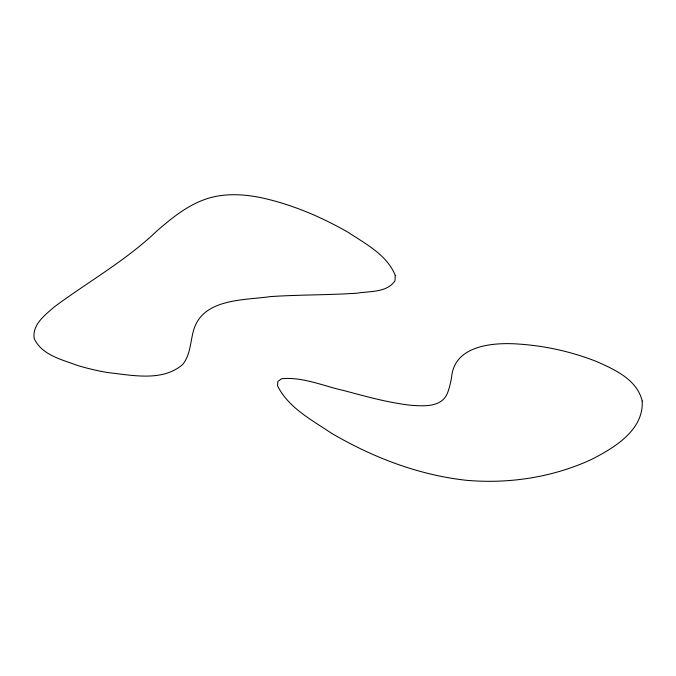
<?xml version="1.0" encoding="UTF-8"?>
<svg xmlns="http://www.w3.org/2000/svg" width="676" height="676" viewBox="0 0 676 676"><rect width="100%" height="100%" fill="white"/><g stroke="black" fill="none" stroke-linecap="round" stroke-linejoin="round"><path stroke-width="1.01" d="M642.2 401.037C643.814 430.333 613.985 447.951 591.272 459.57C552.368 477.459 508.673 484.075 466.119 480.273C418.495 475 372.899 457.449 331.705 433.375C312.033 420.066 288.373 407.848 277.481 385.7L277.912 381.34L281.689 378.704C303.085 376.752 323.559 386.097 344.126 390.618C366.147 396.525 388.235 402.71 410.949 405.279C422.863 406.065 439.569 407.56 446.388 395.342C449.261 389.875 450.241 383.706 451.534 377.732C454.018 345.233 493.091 342.217 518.484 344.05C545.219 345.825 571.693 351.706 596.621 361.55C614.915 369.628 637.105 379.659 642.2 401.037M395.257 275.402L395.004 280.793C386.875 292.852 369.611 291.035 356.877 293.198C328.063 295.108 299.155 294.677 270.341 296.603C244.932 300.313 204.845 298.293 194.358 327.902C190.243 339.901 191.046 353.878 182.892 364.263C162.688 382.168 132.048 375.138 107.653 372.569A169.237 97.707 0 0 1 77.47 365.437C61.913 359.59 41.751 355.094 34.214 338.549C31.958 324.708 45.055 314.974 54.257 306.929C88.674 281.368 126.488 260.277 157.559 230.33C171.332 218.466 185.782 206.738 202.944 200.147C221.728 192.812 242.49 193.809 261.899 197.848C292.328 204.591 321.311 216.92 348.292 232.4C365.741 243.96 387.061 254.953 395.257 275.402"/></g></svg>
